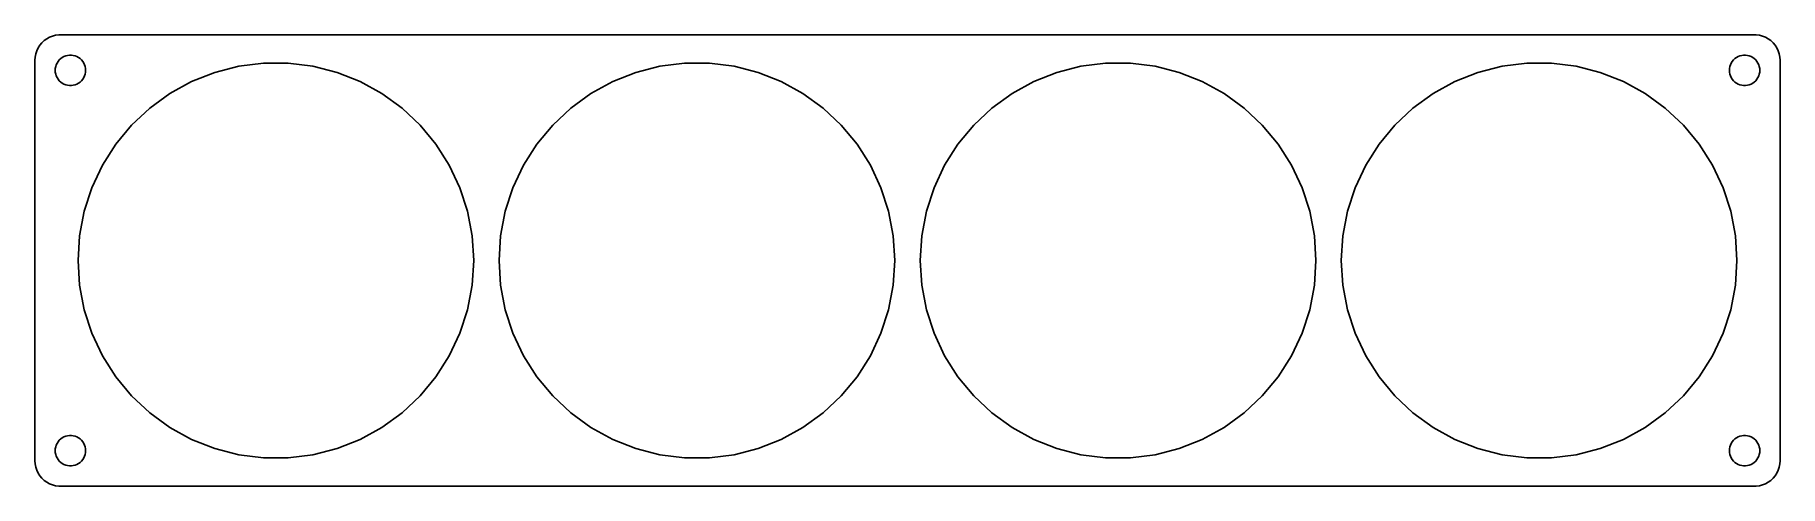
# Model space of a CAD drawing. Header units: metres. Extents: x -172 to 172, y -44 to 44.
import ezdxf

# ---------------------------------------------------------------- set-up
doc = ezdxf.new("R2010")
doc.units = ezdxf.units.M

msp = doc.modelspace()

# ---------------------------------------------------------------- linework, layer by layer
for p, q in [((-171.649, 41.3406), (-171.843, 40.7434)), ((-171.382, 41.9088), (-171.649, 41.3406)), ((-171.045, 42.4389), (-171.382, 41.9088)), ((-170.645, 42.9227), (-171.045, 42.4389)), ((-170.187, 43.3526), (-170.645, 42.9227)), ((-169.679, 43.7216), (-170.187, 43.3526)), ((-169.129, 44.0241), (-169.679, 43.7216)), ((-168.545, 44.2553), (-169.129, 44.0241)), ((-167.937, 44.4114), (-168.545, 44.2553)), ((-167.314, 44.4901), (-167.937, 44.4114)), ((167.314, 44.4901), (-167.314, 44.4901)), ((167.937, 44.4114), (167.314, 44.4901)), ((168.545, 44.2553), (167.937, 44.4114)), ((169.129, 44.0241), (168.545, 44.2553)), ((169.679, 43.7216), (169.129, 44.0241)), ((170.187, 43.3526), (169.679, 43.7216)), ((170.645, 42.9227), (170.187, 43.3526)), ((171.045, 42.4389), (170.645, 42.9227)), ((171.382, 41.9088), (171.045, 42.4389)), ((171.649, 41.3406), (171.382, 41.9088)), ((171.843, 40.7434), (171.649, 41.3406)), ((-171.961, 40.1267), (-172, 39.5)), ((-172, 39.5), (-172, -39.5)), ((-171.843, 40.7434), (-171.961, 40.1267)), ((-168, 37.5), (-167.976, 37.876)), ((-167.976, 37.876), (-167.906, 38.2461)), ((-167.906, 38.2461), (-167.789, 38.6044)), ((-167.789, 38.6044), (-167.629, 38.9453)), ((-167.629, 38.9453), (-167.427, 39.2634)), ((-167.427, 39.2634), (-167.187, 39.5536)), ((-167.187, 39.5536), (-166.912, 39.8115)), ((-166.912, 39.8115), (-166.607, 40.033)), ((-166.607, 40.033), (-166.277, 40.2145)), ((-166.277, 40.2145), (-165.927, 40.3532)), ((-165.927, 40.3532), (-165.562, 40.4469)), ((-165.562, 40.4469), (-165.188, 40.4941)), ((-165.188, 40.4941), (-164.812, 40.4941)), ((-164.812, 40.4941), (-164.438, 40.4469)), ((-164.438, 40.4469), (-164.073, 40.3532)), ((-164.073, 40.3532), (-163.723, 40.2145)), ((-163.723, 40.2145), (-163.393, 40.033)), ((-163.393, 40.033), (-163.088, 39.8115)), ((-163.088, 39.8115), (-162.813, 39.5536)), ((-162.813, 39.5536), (-162.573, 39.2634)), ((-162.573, 39.2634), (-162.371, 38.9453)), ((-162.371, 38.9453), (-162.211, 38.6044)), ((-162.211, 38.6044), (-162.094, 38.2461)), ((-162.094, 38.2461), (-162.024, 37.876)), ((-162.024, 37.876), (-162, 37.5)), ((-136.552, 37.0912), (-131.808, 38.3092)), ((-131.808, 38.3092), (-126.949, 38.923)), ((-126.949, 38.923), (-122.051, 38.923)), ((-122.051, 38.923), (-117.192, 38.3092)), ((-117.192, 38.3092), (-112.448, 37.0912)), ((-53.5517, 37.0912), (-48.8079, 38.3092)), ((-48.8079, 38.3092), (-43.9488, 38.923)), ((-43.9488, 38.923), (-39.0512, 38.923)), ((-39.0512, 38.923), (-34.1921, 38.3092)), ((-34.1921, 38.3092), (-29.4483, 37.0912)), ((29.4483, 37.0912), (34.1921, 38.3092)), ((34.1921, 38.3092), (39.0512, 38.923)), ((39.0512, 38.923), (43.9488, 38.923)), ((43.9488, 38.923), (48.8079, 38.3092)), ((48.8079, 38.3092), (53.5517, 37.0912)), ((112.448, 37.0912), (117.192, 38.3092)), ((117.192, 38.3092), (122.051, 38.923)), ((122.051, 38.923), (126.949, 38.923)), ((126.949, 38.923), (131.808, 38.3092)), ((131.808, 38.3092), (136.552, 37.0912)), ((162, 37.5), (162.024, 37.876)), ((162.024, 37.876), (162.094, 38.2461)), ((162.094, 38.2461), (162.211, 38.6044)), ((162.211, 38.6044), (162.371, 38.9453)), ((162.371, 38.9453), (162.573, 39.2634)), ((162.573, 39.2634), (162.813, 39.5536)), ((162.813, 39.5536), (163.088, 39.8115)), ((163.088, 39.8115), (163.393, 40.033)), ((163.393, 40.033), (163.723, 40.2145)), ((163.723, 40.2145), (164.073, 40.3532)), ((164.073, 40.3532), (164.438, 40.4469)), ((164.438, 40.4469), (164.812, 40.4941)), ((164.812, 40.4941), (165.188, 40.4941)), ((165.188, 40.4941), (165.562, 40.4469)), ((165.562, 40.4469), (165.927, 40.3532)), ((165.927, 40.3532), (166.277, 40.2145)), ((166.277, 40.2145), (166.607, 40.033)), ((166.607, 40.033), (166.912, 39.8115)), ((166.912, 39.8115), (167.187, 39.5536)), ((167.187, 39.5536), (167.427, 39.2634)), ((167.427, 39.2634), (167.629, 38.9453)), ((167.629, 38.9453), (167.789, 38.6044)), ((167.789, 38.6044), (167.906, 38.2461)), ((167.906, 38.2461), (167.976, 37.876)), ((167.976, 37.876), (168, 37.5)), ((171.961, 40.1267), (171.843, 40.7434)), ((172, 39.5), (171.961, 40.1267)), ((172, -39.5), (172, 39.5)), ((-167.976, 37.124), (-168, 37.5)), ((-167.906, 36.7539), (-167.976, 37.124)), ((-167.789, 36.3956), (-167.906, 36.7539)), ((-167.629, 36.0547), (-167.789, 36.3956)), ((-167.427, 35.7366), (-167.629, 36.0547)), ((-167.187, 35.4464), (-167.427, 35.7366)), ((-166.912, 35.1885), (-167.187, 35.4464)), ((-166.607, 34.967), (-166.912, 35.1885)), ((-166.277, 34.7855), (-166.607, 34.967)), ((-165.927, 34.6468), (-166.277, 34.7855)), ((-165.562, 34.5531), (-165.927, 34.6468)), ((-165.188, 34.5059), (-165.562, 34.5531)), ((-164.812, 34.5059), (-165.188, 34.5059)), ((-164.438, 34.5531), (-164.812, 34.5059)), ((-164.073, 34.6468), (-164.438, 34.5531)), ((-163.723, 34.7855), (-164.073, 34.6468)), ((-163.393, 34.967), (-163.723, 34.7855)), ((-163.088, 35.1885), (-163.393, 34.967)), ((-162.813, 35.4464), (-163.088, 35.1885)), ((-162.573, 35.7366), (-162.813, 35.4464)), ((-162.371, 36.0547), (-162.573, 35.7366)), ((-162.211, 36.3956), (-162.371, 36.0547)), ((-162.094, 36.7539), (-162.211, 36.3956)), ((-162.024, 37.124), (-162.094, 36.7539)), ((-162, 37.5), (-162.024, 37.124)), ((-145.397, 32.9288), (-141.105, 35.2883)), ((-141.105, 35.2883), (-136.552, 37.0912)), ((-112.448, 37.0912), (-107.895, 35.2883)), ((-107.895, 35.2883), (-103.603, 32.9288)), ((-62.3972, 32.9288), (-58.1054, 35.2883)), ((-58.1054, 35.2883), (-53.5517, 37.0912)), ((-29.4483, 37.0912), (-24.8946, 35.2883)), ((-24.8946, 35.2883), (-20.6028, 32.9288)), ((20.6028, 32.9288), (24.8946, 35.2883)), ((24.8946, 35.2883), (29.4483, 37.0912)), ((53.5517, 37.0912), (58.1054, 35.2883)), ((58.1054, 35.2883), (62.3972, 32.9288)), ((103.603, 32.9288), (107.895, 35.2883)), ((107.895, 35.2883), (112.448, 37.0912)), ((136.552, 37.0912), (141.105, 35.2883)), ((141.105, 35.2883), (145.397, 32.9288)), ((162.024, 37.124), (162, 37.5)), ((162.094, 36.7539), (162.024, 37.124)), ((162.211, 36.3956), (162.094, 36.7539)), ((162.371, 36.0547), (162.211, 36.3956)), ((162.573, 35.7366), (162.371, 36.0547)), ((162.813, 35.4464), (162.573, 35.7366)), ((163.088, 35.1885), (162.813, 35.4464)), ((163.393, 34.967), (163.088, 35.1885)), ((163.723, 34.7855), (163.393, 34.967)), ((164.073, 34.6468), (163.723, 34.7855)), ((164.438, 34.5531), (164.073, 34.6468)), ((164.812, 34.5059), (164.438, 34.5531)), ((165.188, 34.5059), (164.812, 34.5059)), ((165.562, 34.5531), (165.188, 34.5059)), ((165.927, 34.6468), (165.562, 34.5531)), ((166.277, 34.7855), (165.927, 34.6468)), ((166.607, 34.967), (166.277, 34.7855)), ((166.912, 35.1885), (166.607, 34.967)), ((167.187, 35.4464), (166.912, 35.1885)), ((167.427, 35.7366), (167.187, 35.4464)), ((167.629, 36.0547), (167.427, 35.7366)), ((167.789, 36.3956), (167.629, 36.0547)), ((167.906, 36.7539), (167.789, 36.3956)), ((167.976, 37.124), (167.906, 36.7539)), ((168, 37.5), (167.976, 37.124)), ((-149.36, 30.05), (-145.397, 32.9288)), ((-103.603, 32.9288), (-99.6405, 30.05)), ((-66.3595, 30.05), (-62.3972, 32.9288)), ((-20.6028, 32.9288), (-16.6405, 30.05)), ((16.6405, 30.05), (20.6028, 32.9288)), ((62.3972, 32.9288), (66.3595, 30.05)), ((99.6405, 30.05), (103.603, 32.9288)), ((145.397, 32.9288), (149.36, 30.05)), ((-152.93, 26.6973), (-149.36, 30.05)), ((-99.6405, 30.05), (-96.0702, 26.6973)), ((-69.9298, 26.6973), (-66.3595, 30.05)), ((-16.6405, 30.05), (-13.0702, 26.6973)), ((13.0702, 26.6973), (16.6405, 30.05)), ((66.3595, 30.05), (69.9298, 26.6973)), ((96.0702, 26.6973), (99.6405, 30.05)), ((149.36, 30.05), (152.93, 26.6973)), ((-156.052, 22.9236), (-152.93, 26.6973)), ((-96.0702, 26.6973), (-92.9483, 22.9236)), ((-73.0517, 22.9236), (-69.9298, 26.6973)), ((-13.0702, 26.6973), (-9.94833, 22.9236)), ((9.94833, 22.9236), (13.0702, 26.6973)), ((69.9298, 26.6973), (73.0517, 22.9236)), ((92.9483, 22.9236), (96.0702, 26.6973)), ((152.93, 26.6973), (156.052, 22.9236)), ((-158.676, 18.7884), (-156.052, 22.9236)), ((-92.9483, 22.9236), (-90.324, 18.7884)), ((-75.6759, 18.7884), (-73.0517, 22.9236)), ((-9.94833, 22.9236), (-7.32404, 18.7884)), ((7.32404, 18.7884), (9.94833, 22.9236)), ((73.0517, 22.9236), (75.6759, 18.7884)), ((90.324, 18.7884), (92.9483, 22.9236)), ((156.052, 22.9236), (158.676, 18.7884)), ((-160.761, 14.3569), (-158.676, 18.7884)), ((-90.324, 18.7884), (-88.2387, 14.3569)), ((-77.7613, 14.3569), (-75.6759, 18.7884)), ((-7.32404, 18.7884), (-5.23871, 14.3569)), ((5.23871, 14.3569), (7.32404, 18.7884)), ((75.6759, 18.7884), (77.7613, 14.3569)), ((88.2387, 14.3569), (90.324, 18.7884)), ((158.676, 18.7884), (160.761, 14.3569)), ((-162.275, 9.6989), (-160.761, 14.3569)), ((-88.2387, 14.3569), (-86.7253, 9.6989)), ((-79.2747, 9.6989), (-77.7613, 14.3569)), ((-5.23871, 14.3569), (-3.72525, 9.6989)), ((3.72525, 9.6989), (5.23871, 14.3569)), ((77.7613, 14.3569), (79.2747, 9.6989)), ((86.7253, 9.6989), (88.2387, 14.3569)), ((160.761, 14.3569), (162.275, 9.6989)), ((-163.192, 4.88799), (-162.275, 9.6989)), ((-86.7253, 9.6989), (-85.8075, 4.88799)), ((-80.1925, 4.88799), (-79.2747, 9.6989)), ((-3.72525, 9.6989), (-2.80753, 4.88799)), ((2.80753, 4.88799), (3.72525, 9.6989)), ((79.2747, 9.6989), (80.1925, 4.88799)), ((85.8075, 4.88799), (86.7253, 9.6989)), ((162.275, 9.6989), (163.192, 4.88799)), ((-163.5, 0), (-163.192, 4.88799)), ((-85.8075, 4.88799), (-85.5, 0)), ((-80.5, 0), (-80.1925, 4.88799)), ((-2.80753, 4.88799), (-2.5, 0)), ((2.5, 0), (2.80753, 4.88799)), ((80.1925, 4.88799), (80.5, 0)), ((85.5, 0), (85.8075, 4.88799)), ((163.192, 4.88799), (163.5, 0)), ((-163.192, -4.88799), (-163.5, 0)), ((-85.5, 0), (-85.8075, -4.88799)), ((-80.1925, -4.88799), (-80.5, 0)), ((-2.5, 0), (-2.80753, -4.88799)), ((2.80753, -4.88799), (2.5, 0)), ((80.5, 0), (80.1925, -4.88799)), ((85.8075, -4.88799), (85.5, 0)), ((163.5, 0), (163.192, -4.88799)), ((-162.275, -9.6989), (-163.192, -4.88799)), ((-85.8075, -4.88799), (-86.7253, -9.6989)), ((-79.2747, -9.6989), (-80.1925, -4.88799)), ((-2.80753, -4.88799), (-3.72525, -9.6989)), ((3.72525, -9.6989), (2.80753, -4.88799)), ((80.1925, -4.88799), (79.2747, -9.6989)), ((86.7253, -9.6989), (85.8075, -4.88799)), ((163.192, -4.88799), (162.275, -9.6989)), ((-160.761, -14.3569), (-162.275, -9.6989)), ((-86.7253, -9.6989), (-88.2387, -14.3569)), ((-77.7613, -14.3569), (-79.2747, -9.6989)), ((-3.72525, -9.6989), (-5.23871, -14.3569)), ((5.23871, -14.3569), (3.72525, -9.6989)), ((79.2747, -9.6989), (77.7613, -14.3569)), ((88.2387, -14.3569), (86.7253, -9.6989)), ((162.275, -9.6989), (160.761, -14.3569)), ((-158.676, -18.7884), (-160.761, -14.3569)), ((-88.2387, -14.3569), (-90.324, -18.7884)), ((-75.6759, -18.7884), (-77.7613, -14.3569)), ((-5.23871, -14.3569), (-7.32404, -18.7884)), ((7.32404, -18.7884), (5.23871, -14.3569)), ((77.7613, -14.3569), (75.6759, -18.7884)), ((90.324, -18.7884), (88.2387, -14.3569)), ((160.761, -14.3569), (158.676, -18.7884)), ((-156.052, -22.9236), (-158.676, -18.7884)), ((-90.324, -18.7884), (-92.9483, -22.9236)), ((-73.0517, -22.9236), (-75.6759, -18.7884)), ((-7.32404, -18.7884), (-9.94833, -22.9236)), ((9.94833, -22.9236), (7.32404, -18.7884)), ((75.6759, -18.7884), (73.0517, -22.9236)), ((92.9483, -22.9236), (90.324, -18.7884)), ((158.676, -18.7884), (156.052, -22.9236)), ((-152.93, -26.6973), (-156.052, -22.9236)), ((-92.9483, -22.9236), (-96.0702, -26.6973)), ((-69.9298, -26.6973), (-73.0517, -22.9236)), ((-9.94833, -22.9236), (-13.0702, -26.6973)), ((13.0702, -26.6973), (9.94833, -22.9236)), ((73.0517, -22.9236), (69.9298, -26.6973)), ((96.0702, -26.6973), (92.9483, -22.9236)), ((156.052, -22.9236), (152.93, -26.6973)), ((-149.36, -30.05), (-152.93, -26.6973)), ((-96.0702, -26.6973), (-99.6405, -30.05)), ((-66.3595, -30.05), (-69.9298, -26.6973)), ((-13.0702, -26.6973), (-16.6405, -30.05)), ((16.6405, -30.05), (13.0702, -26.6973)), ((69.9298, -26.6973), (66.3595, -30.05)), ((99.6405, -30.05), (96.0702, -26.6973)), ((152.93, -26.6973), (149.36, -30.05)), ((-145.397, -32.9288), (-149.36, -30.05)), ((-99.6405, -30.05), (-103.603, -32.9288)), ((-62.3972, -32.9288), (-66.3595, -30.05)), ((-16.6405, -30.05), (-20.6028, -32.9288)), ((20.6028, -32.9288), (16.6405, -30.05)), ((66.3595, -30.05), (62.3972, -32.9288)), ((103.603, -32.9288), (99.6405, -30.05)), ((149.36, -30.05), (145.397, -32.9288)), ((-141.105, -35.2883), (-145.397, -32.9288)), ((-103.603, -32.9288), (-107.895, -35.2883)), ((-58.1054, -35.2883), (-62.3972, -32.9288)), ((-20.6028, -32.9288), (-24.8946, -35.2883)), ((24.8946, -35.2883), (20.6028, -32.9288)), ((62.3972, -32.9288), (58.1054, -35.2883)), ((107.895, -35.2883), (103.603, -32.9288)), ((145.397, -32.9288), (141.105, -35.2883)), ((-168, -37.5), (-167.976, -37.124)), ((-167.976, -37.876), (-168, -37.5)), ((-167.976, -37.124), (-167.906, -36.7539)), ((-167.906, -36.7539), (-167.789, -36.3956)), ((-167.789, -36.3956), (-167.629, -36.0547)), ((-167.629, -36.0547), (-167.427, -35.7366)), ((-167.427, -35.7366), (-167.187, -35.4464)), ((-167.187, -35.4464), (-166.912, -35.1885)), ((-166.912, -35.1885), (-166.607, -34.967)), ((-166.607, -34.967), (-166.277, -34.7855)), ((-166.277, -34.7855), (-165.927, -34.6468)), ((-165.927, -34.6468), (-165.562, -34.5531)), ((-165.562, -34.5531), (-165.188, -34.5059)), ((-165.188, -34.5059), (-164.812, -34.5059)), ((-164.812, -34.5059), (-164.438, -34.5531)), ((-164.438, -34.5531), (-164.073, -34.6468)), ((-164.073, -34.6468), (-163.723, -34.7855)), ((-163.723, -34.7855), (-163.393, -34.967)), ((-163.393, -34.967), (-163.088, -35.1885)), ((-163.088, -35.1885), (-162.813, -35.4464)), ((-162.813, -35.4464), (-162.573, -35.7366)), ((-162.573, -35.7366), (-162.371, -36.0547)), ((-162.371, -36.0547), (-162.211, -36.3956)), ((-162.211, -36.3956), (-162.094, -36.7539)), ((-162.094, -36.7539), (-162.024, -37.124)), ((-162.024, -37.124), (-162, -37.5)), ((-162, -37.5), (-162.024, -37.876)), ((-136.552, -37.0912), (-141.105, -35.2883)), ((-131.808, -38.3092), (-136.552, -37.0912)), ((-112.448, -37.0912), (-117.192, -38.3092)), ((-107.895, -35.2883), (-112.448, -37.0912)), ((-53.5517, -37.0912), (-58.1054, -35.2883)), ((-48.8079, -38.3092), (-53.5517, -37.0912)), ((-29.4483, -37.0912), (-34.1921, -38.3092)), ((-24.8946, -35.2883), (-29.4483, -37.0912)), ((29.4483, -37.0912), (24.8946, -35.2883)), ((34.1921, -38.3092), (29.4483, -37.0912)), ((53.5517, -37.0912), (48.8079, -38.3092)), ((58.1054, -35.2883), (53.5517, -37.0912)), ((112.448, -37.0912), (107.895, -35.2883)), ((117.192, -38.3092), (112.448, -37.0912)), ((136.552, -37.0912), (131.808, -38.3092)), ((141.105, -35.2883), (136.552, -37.0912)), ((162, -37.5), (162.024, -37.124)), ((162.024, -37.876), (162, -37.5)), ((162.024, -37.124), (162.094, -36.7539)), ((162.094, -36.7539), (162.211, -36.3956)), ((162.211, -36.3956), (162.371, -36.0547)), ((162.371, -36.0547), (162.573, -35.7366)), ((162.573, -35.7366), (162.813, -35.4464)), ((162.813, -35.4464), (163.088, -35.1885)), ((163.088, -35.1885), (163.393, -34.967)), ((163.393, -34.967), (163.723, -34.7855)), ((163.723, -34.7855), (164.073, -34.6468)), ((164.073, -34.6468), (164.438, -34.5531)), ((164.438, -34.5531), (164.812, -34.5059)), ((164.812, -34.5059), (165.188, -34.5059)), ((165.188, -34.5059), (165.562, -34.5531)), ((165.562, -34.5531), (165.927, -34.6468)), ((165.927, -34.6468), (166.277, -34.7855)), ((166.277, -34.7855), (166.607, -34.967)), ((166.607, -34.967), (166.912, -35.1885)), ((166.912, -35.1885), (167.187, -35.4464)), ((167.187, -35.4464), (167.427, -35.7366)), ((167.427, -35.7366), (167.629, -36.0547)), ((167.629, -36.0547), (167.789, -36.3956)), ((167.789, -36.3956), (167.906, -36.7539)), ((167.906, -36.7539), (167.976, -37.124)), ((167.976, -37.124), (168, -37.5)), ((168, -37.5), (167.976, -37.876)), ((-172, -39.5), (-171.961, -40.1267)), ((-171.961, -40.1267), (-171.843, -40.7434)), ((-171.843, -40.7434), (-171.649, -41.3406)), ((-167.906, -38.2461), (-167.976, -37.876)), ((-167.789, -38.6044), (-167.906, -38.2461)), ((-167.629, -38.9453), (-167.789, -38.6044)), ((-167.427, -39.2634), (-167.629, -38.9453)), ((-167.187, -39.5536), (-167.427, -39.2634)), ((-166.912, -39.8115), (-167.187, -39.5536)), ((-166.607, -40.033), (-166.912, -39.8115)), ((-166.277, -40.2145), (-166.607, -40.033)), ((-165.927, -40.3532), (-166.277, -40.2145)), ((-165.562, -40.4469), (-165.927, -40.3532)), ((-165.188, -40.4941), (-165.562, -40.4469)), ((-164.812, -40.4941), (-165.188, -40.4941)), ((-164.438, -40.4469), (-164.812, -40.4941)), ((-164.073, -40.3532), (-164.438, -40.4469)), ((-163.723, -40.2145), (-164.073, -40.3532)), ((-163.393, -40.033), (-163.723, -40.2145)), ((-163.088, -39.8115), (-163.393, -40.033)), ((-162.813, -39.5536), (-163.088, -39.8115)), ((-162.573, -39.2634), (-162.813, -39.5536)), ((-162.371, -38.9453), (-162.573, -39.2634)), ((-162.211, -38.6044), (-162.371, -38.9453)), ((-162.094, -38.2461), (-162.211, -38.6044)), ((-162.024, -37.876), (-162.094, -38.2461)), ((-126.949, -38.923), (-131.808, -38.3092)), ((-122.051, -38.923), (-126.949, -38.923)), ((-117.192, -38.3092), (-122.051, -38.923)), ((-43.9488, -38.923), (-48.8079, -38.3092)), ((-39.0512, -38.923), (-43.9488, -38.923)), ((-34.1921, -38.3092), (-39.0512, -38.923)), ((39.0512, -38.923), (34.1921, -38.3092)), ((43.9488, -38.923), (39.0512, -38.923)), ((48.8079, -38.3092), (43.9488, -38.923)), ((122.051, -38.923), (117.192, -38.3092)), ((126.949, -38.923), (122.051, -38.923)), ((131.808, -38.3092), (126.949, -38.923)), ((162.094, -38.2461), (162.024, -37.876)), ((162.211, -38.6044), (162.094, -38.2461)), ((162.371, -38.9453), (162.211, -38.6044)), ((162.573, -39.2634), (162.371, -38.9453)), ((162.813, -39.5536), (162.573, -39.2634)), ((163.088, -39.8115), (162.813, -39.5536)), ((163.393, -40.033), (163.088, -39.8115)), ((163.723, -40.2145), (163.393, -40.033)), ((164.073, -40.3532), (163.723, -40.2145)), ((164.438, -40.4469), (164.073, -40.3532)), ((164.812, -40.4941), (164.438, -40.4469)), ((165.188, -40.4941), (164.812, -40.4941)), ((165.562, -40.4469), (165.188, -40.4941)), ((165.927, -40.3532), (165.562, -40.4469)), ((166.277, -40.2145), (165.927, -40.3532)), ((166.607, -40.033), (166.277, -40.2145)), ((166.912, -39.8115), (166.607, -40.033)), ((167.187, -39.5536), (166.912, -39.8115)), ((167.427, -39.2634), (167.187, -39.5536)), ((167.629, -38.9453), (167.427, -39.2634)), ((167.789, -38.6044), (167.629, -38.9453)), ((167.906, -38.2461), (167.789, -38.6044)), ((167.976, -37.876), (167.906, -38.2461)), ((171.649, -41.3406), (171.843, -40.7434)), ((171.843, -40.7434), (171.961, -40.1267)), ((171.961, -40.1267), (172, -39.5)), ((-171.649, -41.3406), (-171.382, -41.9088)), ((-171.382, -41.9088), (-171.045, -42.4389)), ((-171.045, -42.4389), (-170.645, -42.9227)), ((-170.645, -42.9227), (-170.187, -43.3526)), ((-170.187, -43.3526), (-169.679, -43.7216)), ((-169.679, -43.7216), (-169.129, -44.0241)), ((-169.129, -44.0241), (-168.545, -44.2553)), ((-168.545, -44.2553), (-167.937, -44.4114)), ((-167.937, -44.4114), (-167.314, -44.4901)), ((-167.314, -44.4901), (167.314, -44.4901)), ((167.314, -44.4901), (167.937, -44.4114)), ((167.937, -44.4114), (168.545, -44.2553)), ((168.545, -44.2553), (169.129, -44.0241)), ((169.129, -44.0241), (169.679, -43.7216)), ((169.679, -43.7216), (170.187, -43.3526)), ((170.187, -43.3526), (170.645, -42.9227)), ((170.645, -42.9227), (171.045, -42.4389)), ((171.045, -42.4389), (171.382, -41.9088)), ((171.382, -41.9088), (171.649, -41.3406))]:
    msp.add_line(p, q)

doc.saveas('drawing.dxf')
